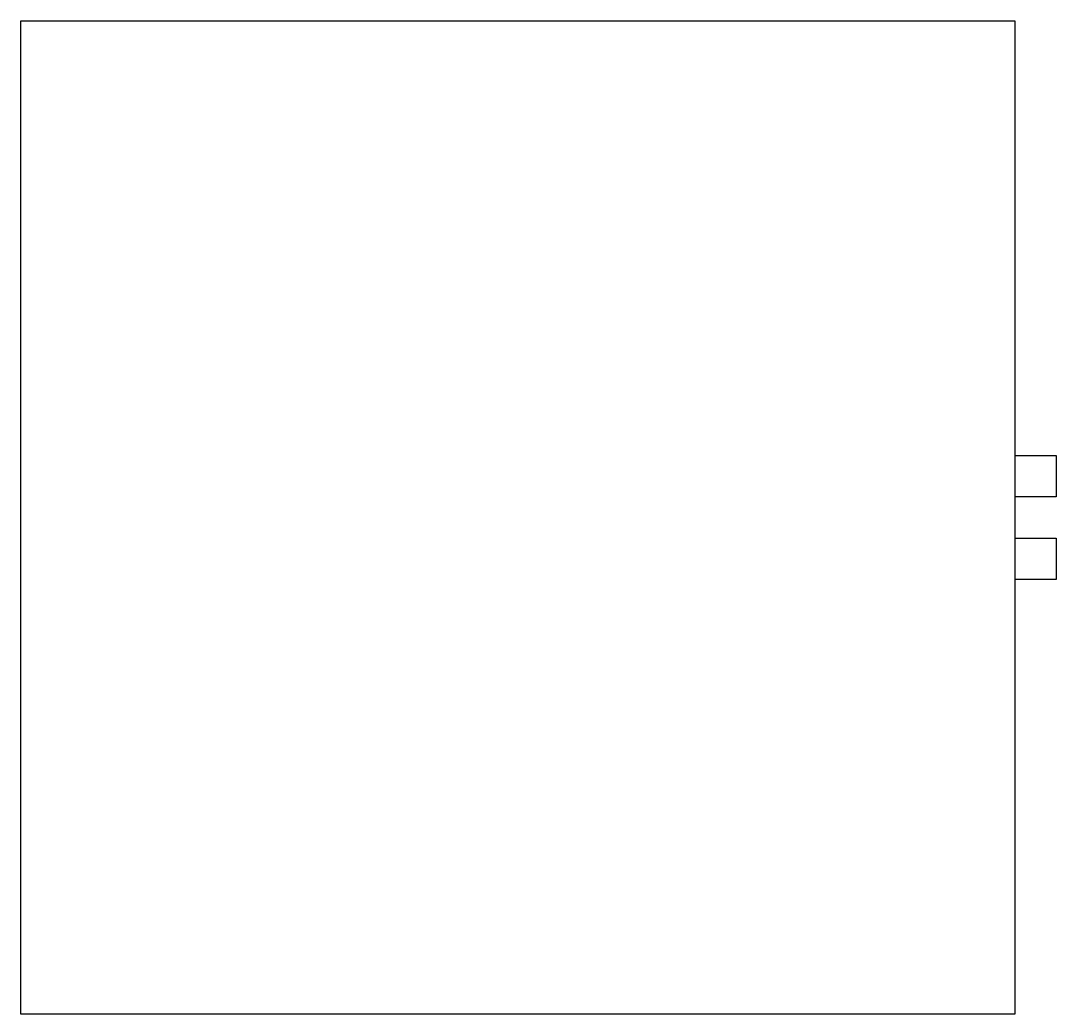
# Model space of a CAD drawing. Extents: x 0 to 0.635, y 0 to 0.61.
import ezdxf

# ---------------------------------------------------------------- set-up
doc = ezdxf.new("R2010")
doc.units = 0
doc.header["$LTSCALE"] = 2
doc.layers.get('0').update_dxf_attribs({"linetype": 'CONTINUOUS'})

msp = doc.modelspace()

# ---------------------------------------------------------------- linework, layer by layer
at = {"color": 0, "linetype": 'BYBLOCK'}
msp.add_lwpolyline([(0, 0), (0, 0.6096), (0.6096, 0.6096), (0.6096, 0)], close=True, dxfattribs=at)
for points in [[(0.6096, 0.3429), (0.635, 0.3429), (0.635, 0.3175), (0.6096, 0.3175)], [(0.6096, 0.2921), (0.635, 0.2921), (0.635, 0.2667), (0.6096, 0.2667)]]:
    msp.add_lwpolyline(points, dxfattribs=at)

doc.saveas('drawing.dxf')
